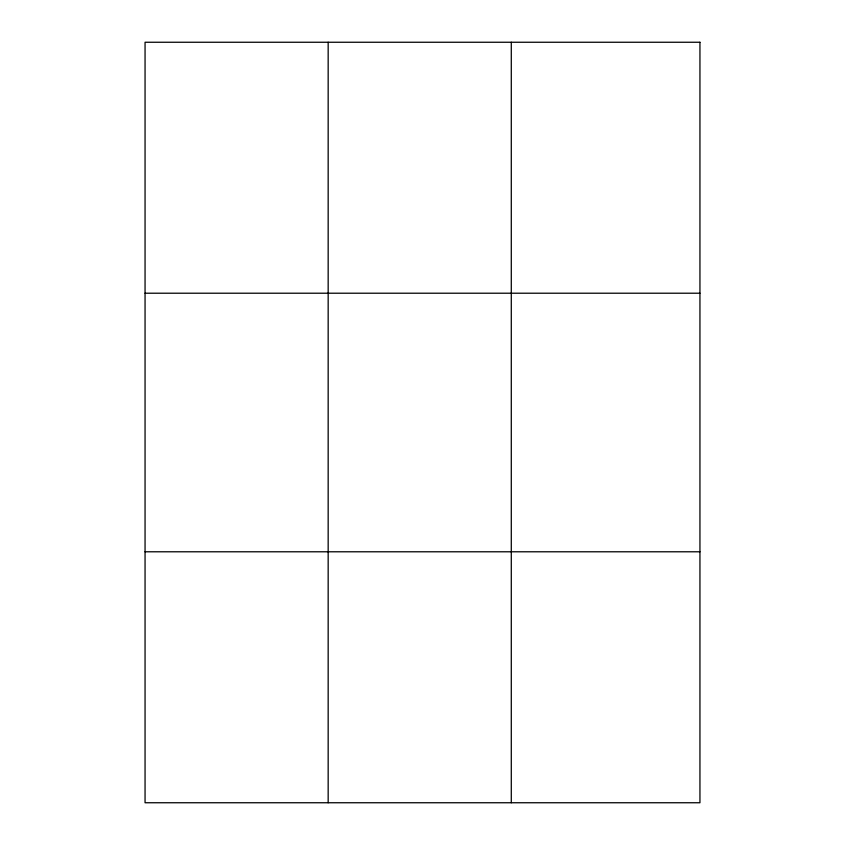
<?xml version="1.0" encoding="UTF-8"?>
<svg xmlns="http://www.w3.org/2000/svg" width="845" height="845" viewBox="0 0 845 845"><rect width="100%" height="100%" fill="white"/><g stroke="black" fill="none" stroke-linecap="round" stroke-linejoin="round"><path stroke-width="1.27" d="M328.166 802.75L328.166 42.25M511.288 802.75L511.288 42.25M145.055 293.215L699.945 293.215M145.055 551.785L699.945 551.785M699.945 42.25L699.945 802.75L145.055 802.75L145.055 42.25L699.945 42.25"/></g></svg>
